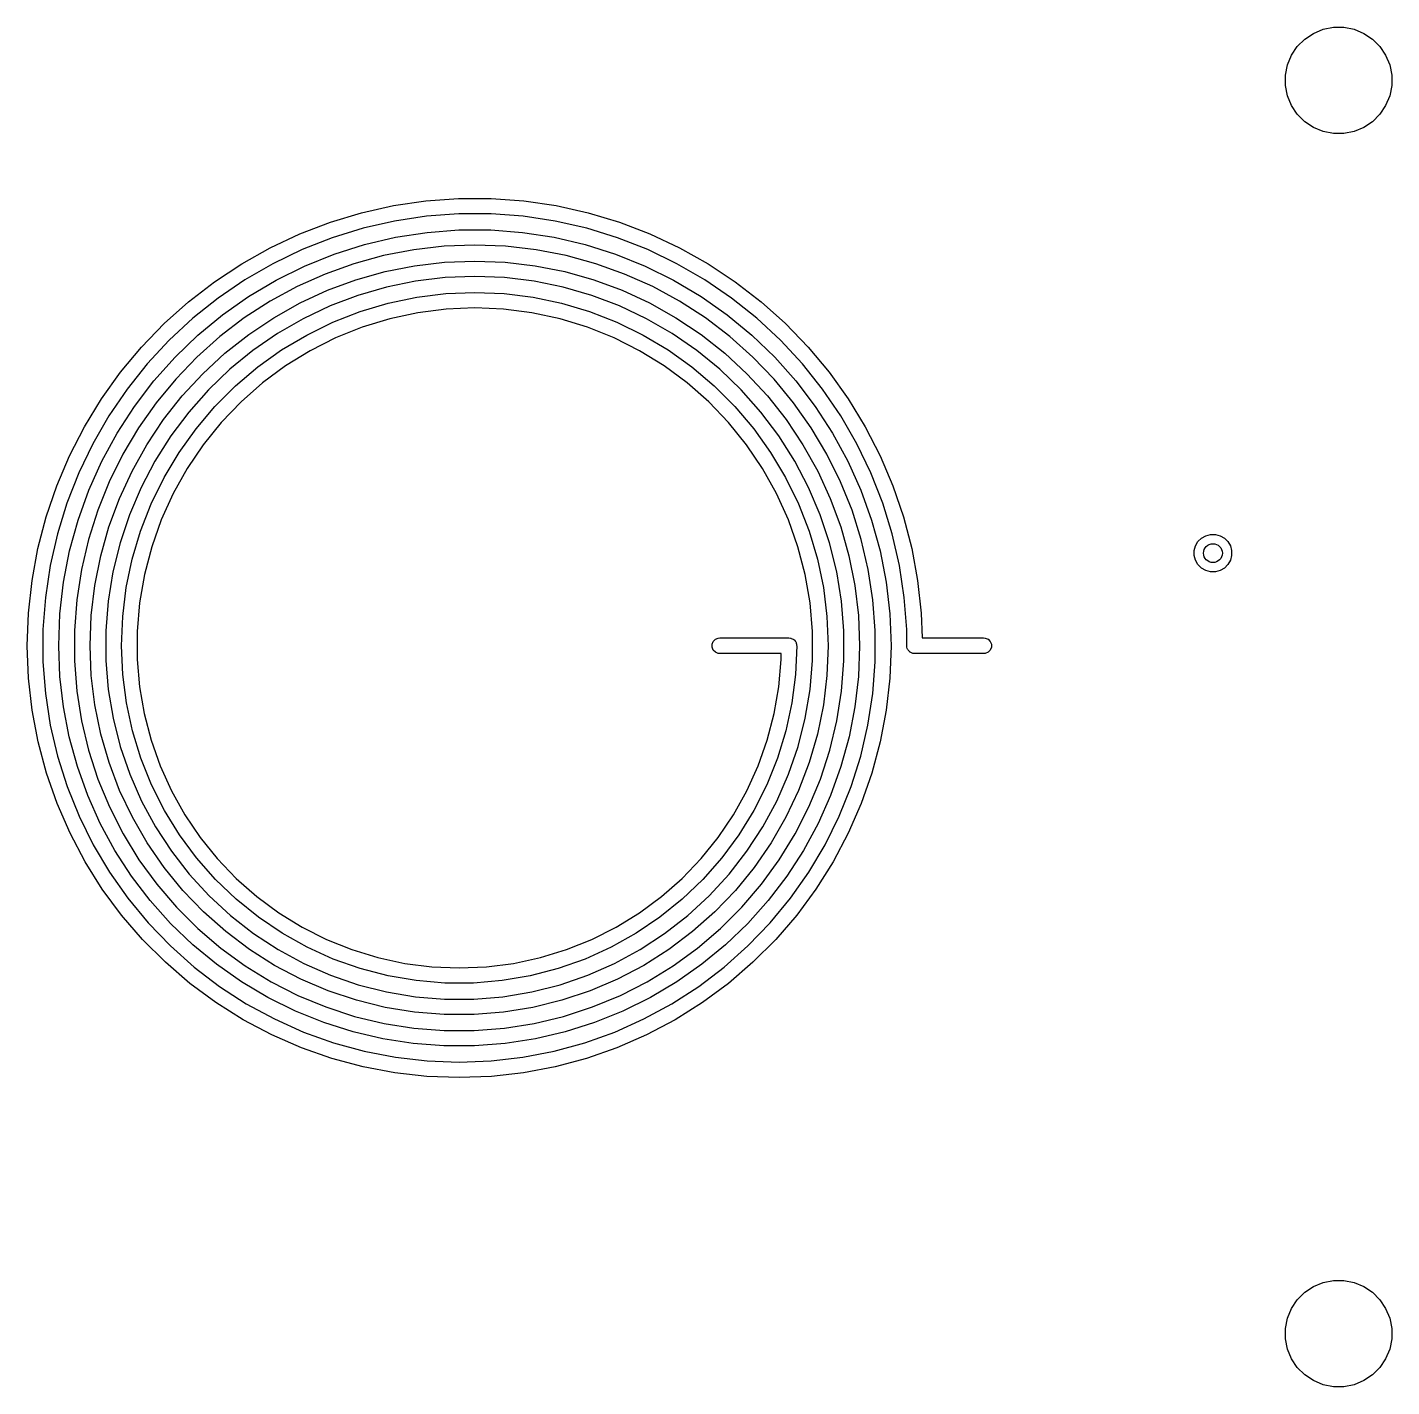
# Model space of a CAD drawing. Extents: x 25 to 275, y -107 to -24.
# Drawn here: x 148.12 to 169.85, y -106.8 to -85.15 of the extents above; entities that cross this region are included whole.
import ezdxf

# ---------------------------------------------------------------- set-up
doc = ezdxf.new("R2010")
doc.units = 0
doc.layers.add('BLACK', color=7, linetype='CONTINUOUS')

msp = doc.modelspace()

# ---------------------------------------------------------------- linework, layer by layer
at = {"layer": 'BLACK', "linetype": 'CONTINUOUS'}
for p, q in [((168.342941, -85.460766), (168.460766, -85.342941)), ((168.460766, -85.342941), (168.599313, -85.250367)), ((168.599313, -85.250367), (168.753258, -85.186601)), ((168.753258, -85.186601), (168.916685, -85.154093)), ((168.916685, -85.154093), (169.083315, -85.154093)), ((169.083315, -85.154093), (169.246742, -85.186601)), ((169.246742, -85.186601), (169.400687, -85.250367)), ((169.400687, -85.250367), (169.539234, -85.342941)), ((169.539234, -85.342941), (169.657059, -85.460766)), ((168.250367, -85.599313), (168.342941, -85.460766)), ((169.657059, -85.460766), (169.749633, -85.599313)), ((168.154093, -85.916685), (168.186601, -85.753258)), ((168.186601, -85.753258), (168.250367, -85.599313)), ((169.749633, -85.599313), (169.813399, -85.753258)), ((169.813399, -85.753258), (169.845907, -85.916685)), ((168.154093, -86.083315), (168.154093, -85.916685)), ((169.845907, -85.916685), (169.845907, -86.083315)), ((168.186601, -86.246742), (168.154093, -86.083315)), ((169.845907, -86.083315), (169.813399, -86.246742)), ((168.250367, -86.400687), (168.186601, -86.246742)), ((168.342941, -86.539234), (168.250367, -86.400687)), ((169.749633, -86.400687), (169.657059, -86.539234)), ((169.813399, -86.246742), (169.749633, -86.400687)), ((168.460766, -86.657059), (168.342941, -86.539234)), ((168.599313, -86.749633), (168.460766, -86.657059)), ((169.539234, -86.657059), (169.400687, -86.749633)), ((169.657059, -86.539234), (169.539234, -86.657059)), ((168.753258, -86.813399), (168.599313, -86.749633)), ((168.916685, -86.845907), (168.753258, -86.813399)), ((169.083315, -86.845907), (168.916685, -86.845907)), ((169.246742, -86.813399), (169.083315, -86.845907)), ((169.400687, -86.749633), (169.246742, -86.813399)), ((153.955837, -87.99352), (154.47073, -87.917743)), ((154.47073, -87.917743), (154.989781, -87.879753)), ((154.989781, -87.879753), (155.510219, -87.879753)), ((155.510219, -87.879753), (156.02927, -87.917743)), ((156.02927, -87.917743), (156.544163, -87.99352)), ((152.949477, -88.256617), (153.44785, -88.106679)), ((153.44785, -88.106679), (153.955837, -87.99352)), ((154.479706, -88.163448), (153.970963, -88.240128)), ((154.992756, -88.125), (154.479706, -88.163448)), ((155.507244, -88.125), (154.992756, -88.125)), ((156.020294, -88.163448), (155.507244, -88.125)), ((156.529037, -88.240128), (156.020294, -88.163448)), ((156.544163, -87.99352), (157.05215, -88.106679)), ((157.05215, -88.106679), (157.550523, -88.256617)), ((152.463379, -88.442533), (152.949477, -88.256617)), ((153.469374, -88.354613), (152.977742, -88.506261)), ((153.970963, -88.240128), (153.469374, -88.354613)), ((154.490222, -88.418711), (154.996244, -88.379862)), ((154.996244, -88.379862), (155.503756, -88.379862)), ((155.503756, -88.379862), (156.009778, -88.418711)), ((157.030626, -88.354613), (156.529037, -88.240128)), ((157.522258, -88.506261), (157.030626, -88.354613)), ((157.550523, -88.256617), (158.036621, -88.442533)), ((151.992148, -88.663437), (152.463379, -88.442533)), ((152.977742, -88.506261), (152.498818, -88.694225)), ((153.010638, -88.764947), (153.494498, -88.611821)), ((153.494498, -88.611821), (153.988659, -88.496182)), ((153.988659, -88.496182), (154.490222, -88.418711)), ((155.25, -88.620318), (154.76164, -88.639037)), ((155.73836, -88.639037), (155.25, -88.620318)), ((156.009778, -88.418711), (156.511341, -88.496182)), ((156.511341, -88.496182), (157.005502, -88.611821)), ((157.005502, -88.611821), (157.489362, -88.764947)), ((158.001182, -88.694225), (157.522258, -88.506261)), ((158.036621, -88.442533), (158.507852, -88.663437)), ((151.5383, -88.918149), (151.992148, -88.663437)), ((152.498818, -88.694225), (152.03528, -88.917453)), ((152.53992, -88.954664), (153.010638, -88.764947)), ((153.796367, -88.788133), (153.325119, -88.917634)), ((154.276146, -88.695085), (153.796367, -88.788133)), ((154.76164, -88.639037), (154.276146, -88.695085)), ((156.223854, -88.695085), (155.73836, -88.639037)), ((156.703633, -88.788133), (156.223854, -88.695085)), ((157.174881, -88.917634), (156.703633, -88.788133)), ((157.489362, -88.764947), (157.96008, -88.954664)), ((158.46472, -88.917453), (158.001182, -88.694225)), ((158.507852, -88.663437), (158.9617, -88.918149)), ((151.104255, -89.205311), (151.5383, -88.918149)), ((152.03528, -88.917453), (151.58972, -89.174698)), ((152.085106, -89.179856), (152.53992, -88.954664)), ((153.325119, -88.917634), (152.865166, -89.082829)), ((153.357271, -89.174779), (153.820147, -89.044234)), ((153.820147, -89.044234), (154.291839, -88.950409)), ((154.291839, -88.950409), (154.769438, -88.893881)), ((154.769438, -88.893881), (155.25, -88.875)), ((155.25, -88.875), (155.730562, -88.893881)), ((155.730562, -88.893881), (156.208161, -88.950409)), ((156.208161, -88.950409), (156.679853, -89.044234)), ((156.679853, -89.044234), (157.142729, -89.174779)), ((157.634834, -89.082829), (157.174881, -88.917634)), ((157.96008, -88.954664), (158.414894, -89.179856)), ((158.91028, -89.174698), (158.46472, -88.917453)), ((158.9617, -88.918149), (159.395745, -89.205311)), ((150.69233, -89.523389), (151.104255, -89.205311)), ((151.58972, -89.174698), (151.164629, -89.464519)), ((151.648865, -89.439204), (152.085106, -89.179856)), ((152.865166, -89.082829), (152.419209, -89.282749)), ((152.906064, -89.341238), (153.357271, -89.174779)), ((154.306819, -89.196372), (153.842879, -89.291086)), ((154.776875, -89.139297), (154.306819, -89.196372)), ((155.25, -89.120231), (154.776875, -89.139297)), ((155.723125, -89.139297), (155.25, -89.120231)), ((156.193181, -89.196372), (155.723125, -89.139297)), ((156.657121, -89.291086), (156.193181, -89.196372)), ((157.142729, -89.174779), (157.593936, -89.341238)), ((158.080791, -89.282749), (157.634834, -89.082829)), ((158.414894, -89.179856), (158.851135, -89.439204)), ((159.335371, -89.464519), (158.91028, -89.174698)), ((159.395745, -89.205311), (159.80767, -89.523389)), ((151.164629, -89.464519), (150.762386, -89.785298)), ((151.233757, -89.731185), (151.648865, -89.439204)), ((152.419209, -89.282749), (151.989863, -89.516219)), ((152.469308, -89.542585), (152.906064, -89.341238)), ((153.388065, -89.422825), (152.945327, -89.590733)), ((153.842879, -89.291086), (153.388065, -89.422825)), ((153.869144, -89.547124), (154.324155, -89.451718)), ((154.324155, -89.451718), (154.785491, -89.394212)), ((154.785491, -89.394212), (155.25, -89.375)), ((155.25, -89.375), (155.714509, -89.394212)), ((155.714509, -89.394212), (156.175845, -89.451718)), ((156.175845, -89.451718), (156.630856, -89.547124)), ((157.111935, -89.422825), (156.657121, -89.291086)), ((157.554673, -89.590733), (157.111935, -89.422825)), ((157.593936, -89.341238), (158.030692, -89.542585)), ((158.510137, -89.516219), (158.080791, -89.282749)), ((158.851135, -89.439204), (159.266243, -89.731185)), ((159.737614, -89.785298), (159.335371, -89.464519)), ((150.304721, -89.870688), (150.69233, -89.523389)), ((151.989863, -89.516219), (151.57965, -89.781871)), ((152.049696, -89.777579), (152.469308, -89.542585)), ((152.945327, -89.590733), (152.517535, -89.793723)), ((152.990463, -89.848775), (153.423565, -89.679778)), ((153.423565, -89.679778), (153.869144, -89.547124)), ((154.340801, -89.697537), (153.894397, -89.793745)), ((154.793757, -89.639534), (154.340801, -89.697537)), ((155.25, -89.620153), (154.793757, -89.639534)), ((155.706243, -89.639534), (155.25, -89.620153)), ((156.159199, -89.697537), (155.706243, -89.639534)), ((156.605603, -89.793745), (156.159199, -89.697537)), ((156.630856, -89.547124), (157.076435, -89.679778)), ((157.076435, -89.679778), (157.509537, -89.848775)), ((157.982465, -89.793723), (157.554673, -89.590733)), ((158.030692, -89.542585), (158.450304, -89.777579)), ((158.92035, -89.781871), (158.510137, -89.516219)), ((159.80767, -89.523389), (160.195279, -89.870688)), ((149.943498, -90.245353), (150.304721, -89.870688)), ((150.762386, -89.785298), (150.385239, -90.135239)), ((150.842217, -90.054085), (151.233757, -89.731185)), ((151.57965, -89.781871), (151.190976, -90.078144)), ((151.649815, -90.044771), (152.049696, -89.777579)), ((152.517535, -89.793723), (152.107464, -90.030478)), ((152.572796, -90.05296), (152.990463, -89.848775)), ((153.894397, -89.793745), (153.457759, -89.927464)), ((157.042241, -89.927464), (156.605603, -89.793745)), ((157.509537, -89.848775), (157.927204, -90.05296)), ((158.392536, -90.030478), (157.982465, -89.793723)), ((158.450304, -89.777579), (158.850185, -90.044771)), ((159.309024, -90.078144), (158.92035, -89.781871)), ((159.266243, -89.731185), (159.657783, -90.054085)), ((160.114761, -90.135239), (159.737614, -89.785298)), ((160.195279, -89.870688), (160.556502, -90.245353)), ((150.385239, -90.135239), (150.035298, -90.512386)), ((150.476544, -90.40601), (150.842217, -90.054085)), ((151.190976, -90.078144), (150.826121, -90.403301)), ((151.272131, -90.342513), (151.649815, -90.044771)), ((152.107464, -90.030478), (151.717774, -90.299461)), ((152.173417, -90.290939), (152.572796, -90.05296)), ((153.034034, -90.09773), (152.626276, -90.303318)), ((153.457759, -89.927464), (153.034034, -90.09773)), ((157.465966, -90.09773), (157.042241, -89.927464)), ((157.873724, -90.303318), (157.465966, -90.09773)), ((157.927204, -90.05296), (158.326583, -90.290939)), ((158.782226, -90.299461), (158.392536, -90.030478)), ((158.850185, -90.044771), (159.227869, -90.342513)), ((159.673879, -90.403301), (159.309024, -90.078144)), ((159.657783, -90.054085), (160.023456, -90.40601)), ((160.464702, -90.512386), (160.114761, -90.135239)), ((149.610588, -90.645387), (149.943498, -90.245353)), ((150.918971, -90.668971), (151.272131, -90.342513)), ((151.717774, -90.299461), (151.350992, -90.59893)), ((151.795053, -90.561085), (152.173417, -90.290939)), ((152.626276, -90.303318), (152.237421, -90.542745)), ((158.262579, -90.542745), (157.873724, -90.303318)), ((158.326583, -90.290939), (158.704947, -90.561085)), ((159.149008, -90.59893), (158.782226, -90.299461)), ((159.227869, -90.342513), (159.581029, -90.668971)), ((160.556502, -90.245353), (160.889412, -90.645387)), ((150.035298, -90.512386), (149.714519, -90.914629)), ((150.138884, -90.784894), (150.476544, -90.40601)), ((150.826121, -90.403301), (150.487228, -90.755434)), ((151.440291, -90.861553), (151.795053, -90.561085)), ((152.237421, -90.542745), (151.870273, -90.814287)), ((158.629727, -90.814287), (158.262579, -90.542745)), ((158.704947, -90.561085), (159.059709, -90.861553)), ((160.012772, -90.755434), (159.673879, -90.403301)), ((160.023456, -90.40601), (160.361116, -90.784894)), ((160.785481, -90.914629), (160.464702, -90.512386)), ((149.307766, -91.068655), (149.610588, -90.645387)), ((149.831218, -91.188514), (150.138884, -90.784894)), ((150.487228, -90.755434), (150.176284, -91.132475)), ((150.592513, -91.022131), (150.918971, -90.668971)), ((151.350992, -90.59893), (151.009496, -90.926941)), ((159.490504, -90.926941), (159.149008, -90.59893)), ((159.581029, -90.668971), (159.907487, -91.022131)), ((160.323716, -91.132475), (160.012772, -90.755434)), ((160.361116, -90.784894), (160.668782, -91.188514)), ((160.889412, -90.645387), (161.192234, -91.068655)), ((149.714519, -90.914629), (149.424698, -91.33972)), ((151.009496, -90.926941), (150.695502, -91.281367)), ((151.111553, -91.190291), (151.440291, -90.861553)), ((151.870273, -90.814287), (151.527475, -91.115987)), ((158.972525, -91.115987), (158.629727, -90.814287)), ((159.059709, -90.861553), (159.388447, -91.190291)), ((159.804498, -91.281367), (159.490504, -90.926941)), ((161.075302, -91.33972), (160.785481, -90.914629)), ((149.036648, -91.512898), (149.307766, -91.068655)), ((149.555351, -91.614501), (149.831218, -91.188514)), ((150.176284, -91.132475), (149.895115, -91.532212)), ((150.294771, -91.399815), (150.592513, -91.022131)), ((150.811085, -91.545053), (151.111553, -91.190291)), ((151.527475, -91.115987), (151.211498, -91.445671)), ((159.288502, -91.445671), (158.972525, -91.115987)), ((159.388447, -91.190291), (159.688915, -91.545053)), ((159.907487, -91.022131), (160.205229, -91.399815)), ((160.604885, -91.532212), (160.323716, -91.132475)), ((160.668782, -91.188514), (160.944649, -91.614501)), ((161.192234, -91.068655), (161.463352, -91.512898)), ((149.424698, -91.33972), (149.167453, -91.78528)), ((150.027579, -91.799696), (150.294771, -91.399815)), ((150.695502, -91.281367), (150.411045, -91.659911)), ((160.088955, -91.659911), (159.804498, -91.281367)), ((160.205229, -91.399815), (160.472421, -91.799696)), ((161.332547, -91.78528), (161.075302, -91.33972)), ((148.798681, -91.975746), (149.036648, -91.512898)), ((149.312903, -92.060356), (149.555351, -91.614501)), ((149.895115, -91.532212), (149.645371, -91.952299)), ((150.411045, -91.659911), (150.157971, -92.060116)), ((150.540939, -91.923417), (150.811085, -91.545053)), ((151.211498, -91.445671), (150.924618, -91.800964)), ((159.575382, -91.800964), (159.288502, -91.445671)), ((159.688915, -91.545053), (159.959061, -91.923417)), ((160.342029, -92.060115), (160.088955, -91.659911)), ((160.854629, -91.952299), (160.604885, -91.532212)), ((160.944649, -91.614501), (161.187097, -92.060356)), ((161.463352, -91.512898), (161.701319, -91.975746)), ((149.167453, -91.78528), (148.944225, -92.248818)), ((149.792585, -92.219308), (150.027579, -91.799696)), ((150.924618, -91.800964), (150.668904, -92.179307)), ((159.831096, -92.179307), (159.575382, -91.800964)), ((160.472421, -91.799696), (160.707415, -92.219308)), ((161.555775, -92.248818), (161.332547, -91.78528)), ((148.595135, -92.45473), (148.798681, -91.975746)), ((149.105296, -92.523462), (149.312903, -92.060356)), ((149.645371, -91.952299), (149.428517, -92.390272)), ((150.157971, -92.060116), (149.93792, -92.479387)), ((150.30296, -92.322796), (150.540939, -91.923417)), ((159.959061, -91.923417), (160.19704, -92.322796)), ((160.56208, -92.479387), (160.342029, -92.060115)), ((161.071483, -92.390272), (160.854629, -91.952299)), ((161.187097, -92.060356), (161.394704, -92.523462)), ((161.701319, -91.975746), (161.904865, -92.45473)), ((148.944225, -92.248818), (148.756261, -92.727742)), ((149.591238, -92.656064), (149.792585, -92.219308)), ((150.668904, -92.179307), (150.446196, -92.577973)), ((160.053804, -92.577973), (159.831096, -92.179307)), ((160.707415, -92.219308), (160.908762, -92.656064)), ((161.743739, -92.727742), (161.555775, -92.248818)), ((148.427096, -92.947294), (148.595135, -92.45473)), ((148.933749, -93.001101), (149.105296, -92.523462)), ((149.428517, -92.390272), (149.245826, -92.84356)), ((149.93792, -92.479387), (149.75232, -92.915005)), ((150.098775, -92.740463), (150.30296, -92.322796)), ((160.19704, -92.322796), (160.401225, -92.740463)), ((160.74768, -92.915005), (160.56208, -92.479387)), ((161.254174, -92.84356), (161.071483, -92.390272)), ((161.394704, -92.523462), (161.566251, -93.001101)), ((161.904865, -92.45473), (162.072904, -92.947294)), ((148.756261, -92.727742), (148.604613, -93.219374)), ((149.424779, -93.107271), (149.591238, -92.656064)), ((149.929778, -93.173565), (150.098775, -92.740463)), ((150.446196, -92.577973), (150.258099, -92.994089)), ((160.241901, -92.994089), (160.053804, -92.577973)), ((160.401225, -92.740463), (160.570222, -93.173565)), ((160.908762, -92.656064), (161.075221, -93.107271)), ((161.895387, -93.219374), (161.743739, -92.727742)), ((148.295459, -93.45081), (148.427096, -92.947294)), ((149.245826, -92.84356), (149.098369, -93.309502)), ((149.75232, -92.915005), (149.602375, -93.364146)), ((160.897625, -93.364146), (160.74768, -92.915005)), ((161.401631, -93.309502), (161.254174, -92.84356)), ((162.072904, -92.947294), (162.204541, -93.45081)), ((148.799268, -93.490471), (148.933749, -93.001101)), ((149.294234, -93.570147), (149.424779, -93.107271)), ((149.797124, -93.619144), (149.929778, -93.173565)), ((150.258099, -92.994089), (150.105969, -93.424658)), ((160.394031, -93.424658), (160.241901, -92.994089)), ((160.570222, -93.173565), (160.702876, -93.619144)), ((161.075221, -93.107271), (161.205766, -93.570147)), ((161.566251, -93.001101), (161.700732, -93.490471)), ((148.604613, -93.219374), (148.490128, -93.720963)), ((149.098369, -93.309502), (148.987013, -93.785365)), ((149.602375, -93.364146), (149.489057, -93.823895)), ((161.010943, -93.823895), (160.897625, -93.364146)), ((161.512987, -93.785365), (161.401631, -93.309502)), ((162.009872, -93.720963), (161.895387, -93.219374)), ((166.722836, -93.410195), (166.761994, -93.342372)), ((166.761994, -93.342372), (166.817372, -93.286994)), ((166.817372, -93.286994), (166.885195, -93.247836)), ((166.885195, -93.247836), (166.960842, -93.227567)), ((166.960842, -93.227567), (167.039158, -93.227567)), ((167.039158, -93.227567), (167.114805, -93.247836)), ((167.114805, -93.247836), (167.182628, -93.286994)), ((167.182628, -93.286994), (167.238006, -93.342372)), ((167.238006, -93.342372), (167.277164, -93.410195)), ((148.200929, -93.962592), (148.295459, -93.45081)), ((148.702642, -93.988698), (148.799268, -93.490471)), ((149.200409, -94.041839), (149.294234, -93.570147)), ((150.105969, -93.424658), (149.990902, -93.866578)), ((160.509098, -93.866578), (160.394031, -93.424658)), ((161.205766, -93.570147), (161.299591, -94.041839)), ((161.700732, -93.490471), (161.797358, -93.988698)), ((162.204541, -93.45081), (162.299071, -93.962592)), ((166.702567, -93.485842), (166.722836, -93.410195)), ((166.702567, -93.564158), (166.702567, -93.485842)), ((166.722836, -93.639805), (166.702567, -93.564158)), ((167.277164, -93.410195), (167.297433, -93.485842)), ((167.297433, -93.564158), (167.277164, -93.639805)), ((167.297433, -93.485842), (167.297433, -93.564158)), ((148.490128, -93.720963), (148.413448, -94.229706)), ((148.987013, -93.785365), (148.912411, -94.268356)), ((149.489057, -93.823895), (149.413101, -94.291272)), ((149.701718, -94.074155), (149.797124, -93.619144)), ((160.702876, -93.619144), (160.798282, -94.074155)), ((161.086899, -94.291272), (161.010943, -93.823895)), ((161.587589, -94.268356), (161.512987, -93.785365)), ((162.086552, -94.229706), (162.009872, -93.720963)), ((166.761994, -93.707628), (166.722836, -93.639805)), ((166.817372, -93.763006), (166.761994, -93.707628)), ((166.885195, -93.802164), (166.817372, -93.763006)), ((166.960842, -93.822433), (166.885195, -93.802164)), ((167.039158, -93.822433), (166.960842, -93.822433)), ((167.114805, -93.802164), (167.039158, -93.822433)), ((167.182628, -93.763006), (167.114805, -93.802164)), ((167.238006, -93.707628), (167.182628, -93.763006)), ((167.277164, -93.639805), (167.238006, -93.707628)), ((148.144007, -94.479908), (148.200929, -93.962592)), ((148.644439, -94.492861), (148.702642, -93.988698)), ((149.143881, -94.519438), (149.200409, -94.041839)), ((149.990902, -93.866578), (149.913727, -94.316664)), ((160.586273, -94.316664), (160.509098, -93.866578)), ((161.299591, -94.041839), (161.356119, -94.519438)), ((161.797358, -93.988698), (161.855561, -94.492861)), ((162.299071, -93.962592), (162.355993, -94.479908)), ((148.413448, -94.229706), (148.375, -94.742756)), ((148.912411, -94.268356), (148.875, -94.755641)), ((149.644212, -94.535491), (149.701718, -94.074155)), ((160.798282, -94.074155), (160.855788, -94.535491)), ((161.625, -94.755641), (161.587589, -94.268356)), ((162.125, -94.742756), (162.086552, -94.229706)), ((148.125, -95), (148.144007, -94.479908)), ((149.413101, -94.291272), (149.375, -94.763246)), ((149.913727, -94.316664), (149.875, -94.771673)), ((160.625, -94.771673), (160.586273, -94.316664)), ((161.125, -94.763246), (161.086899, -94.291272)), ((162.355993, -94.479908), (162.370432, -94.875)), ((148.625, -95), (148.644439, -94.492861)), ((149.125, -95), (149.143881, -94.519438)), ((149.625, -95), (149.644212, -94.535491)), ((160.855788, -94.535491), (160.875, -95)), ((161.356119, -94.519438), (161.375, -95)), ((161.855561, -94.492861), (161.875, -95)), ((148.375, -94.742756), (148.375, -95)), ((148.875, -94.755641), (148.875, -95)), ((149.375, -94.763246), (149.375, -95)), ((149.875, -94.771673), (149.875, -95)), ((159.046066, -94.930554), (159.080554, -94.896066)), ((159.080554, -94.896066), (159.125614, -94.877402)), ((159.125614, -94.877402), (159.15, -94.875)), ((159.15, -94.875), (160.25, -94.875)), ((160.25, -94.875), (160.274386, -94.877402)), ((160.274386, -94.877402), (160.276153, -94.878134)), ((160.276153, -94.878134), (160.277815, -94.878134)), ((160.277815, -94.878134), (160.288031, -94.883054)), ((160.288031, -94.883054), (160.319446, -94.896066)), ((160.319446, -94.896066), (160.323528, -94.900148)), ((160.323528, -94.900148), (160.327936, -94.902271)), ((160.327936, -94.902271), (160.336933, -94.913553)), ((160.336933, -94.913553), (160.353934, -94.930554)), ((160.625, -95), (160.625, -94.771673)), ((161.125, -95), (161.125, -94.763246)), ((161.625, -95), (161.625, -94.755641)), ((162.125, -95), (162.125, -94.742756)), ((162.370432, -94.875), (163.35, -94.875)), ((163.35, -94.875), (163.374386, -94.877402)), ((163.374386, -94.877402), (163.419446, -94.896066)), ((163.419446, -94.896066), (163.453934, -94.930554)), ((148.144224, -95.513769), (148.125, -95)), ((148.375, -95), (148.375, -95.253942)), ((148.643706, -95.488001), (148.625, -95)), ((148.875, -95), (148.875, -95.240652)), ((149.144051, -95.472741), (149.125, -95)), ((149.375, -95), (149.375, -95.232652)), ((149.644363, -95.455832), (149.625, -95)), ((149.875, -95), (149.875, -95.217707)), ((159.027402, -94.975614), (159.046066, -94.930554)), ((159.027402, -95.024386), (159.027402, -94.975614)), ((159.046066, -95.069446), (159.027402, -95.024386)), ((159.080554, -95.103934), (159.046066, -95.069446)), ((159.125614, -95.122598), (159.080554, -95.103934)), ((159.15, -95.125), (159.125614, -95.122598)), ((160.125, -95.125), (159.15, -95.125)), ((160.125, -95.217707), (160.125, -95.125)), ((160.353934, -94.930554), (160.357655, -94.939538)), ((160.375, -95), (160.355637, -95.455832)), ((160.357655, -94.939538), (160.362621, -94.945765)), ((160.362621, -94.945765), (160.36555, -94.958598)), ((160.36555, -94.958598), (160.372598, -94.975614)), ((160.372598, -94.975614), (160.372598, -94.989476)), ((160.372598, -94.989476), (160.375, -95)), ((160.625, -95.232652), (160.625, -95)), ((160.875, -95), (160.855949, -95.472741)), ((161.125, -95.240652), (161.125, -95)), ((161.375, -95), (161.356294, -95.488001)), ((161.625, -95.253942), (161.625, -95)), ((161.875, -95), (161.855776, -95.513769)), ((162.127402, -95.010523), (162.125, -95)), ((162.127402, -95.024386), (162.127402, -95.010523)), ((162.134449, -95.041401), (162.127402, -95.024386)), ((162.137379, -95.054235), (162.134449, -95.041401)), ((162.142344, -95.060461), (162.137379, -95.054235)), ((162.146066, -95.069446), (162.142344, -95.060461)), ((162.163066, -95.086446), (162.146066, -95.069446)), ((162.172064, -95.097729), (162.163066, -95.086446)), ((162.176471, -95.099851), (162.172064, -95.097729)), ((162.180554, -95.103934), (162.176471, -95.099851)), ((162.211968, -95.116945), (162.180554, -95.103934)), ((162.222185, -95.121866), (162.211968, -95.116945)), ((162.223847, -95.121866), (162.222185, -95.121866)), ((162.225614, -95.122598), (162.223847, -95.121866)), ((162.25, -95.125), (162.225614, -95.122598)), ((163.35, -95.125), (162.25, -95.125)), ((163.374386, -95.122598), (163.35, -95.125)), ((163.419446, -95.103934), (163.374386, -95.122598)), ((163.453934, -95.069446), (163.419446, -95.103934)), ((163.453934, -94.930554), (163.472598, -94.975614)), ((163.472598, -95.024386), (163.453934, -95.069446)), ((163.472598, -94.975614), (163.472598, -95.024386)), ((148.375, -95.253942), (148.413878, -95.760336)), ((148.875, -95.240652), (148.912762, -95.720472)), ((149.375, -95.232652), (149.413425, -95.696366)), ((149.875, -95.217707), (149.911926, -95.651553)), ((160.088074, -95.651553), (160.125, -95.217707)), ((160.586575, -95.696366), (160.625, -95.232652)), ((161.087238, -95.720472), (161.125, -95.240652)), ((161.586122, -95.760336), (161.625, -95.253942)), ((148.201788, -96.024666), (148.144224, -95.513769)), ((148.699712, -95.973139), (148.643706, -95.488001)), ((149.20108, -95.942416), (149.144051, -95.472741)), ((149.702314, -95.908379), (149.644363, -95.455832)), ((160.355637, -95.455832), (160.297686, -95.908379)), ((160.855949, -95.472741), (160.79892, -95.942416)), ((161.356294, -95.488001), (161.300288, -95.973139)), ((161.855776, -95.513769), (161.798212, -96.024666)), ((148.413878, -95.760336), (148.491406, -96.262267)), ((148.912762, -95.720472), (148.988055, -96.19585)), ((149.413425, -95.696366), (149.490011, -96.155323)), ((149.911926, -95.651553), (149.985511, -96.080705)), ((160.014489, -96.080705), (160.088074, -95.651553)), ((160.509989, -96.155323), (160.586575, -95.696366)), ((161.011945, -96.19585), (161.087238, -95.720472)), ((161.508594, -96.262267), (161.586122, -95.760336)), ((148.792692, -96.452566), (148.699712, -95.973139)), ((149.295717, -96.40598), (149.20108, -95.942416)), ((149.798435, -96.354382), (149.702314, -95.908379)), ((160.297686, -95.908379), (160.201565, -96.354382)), ((160.79892, -95.942416), (160.704283, -96.40598)), ((161.300288, -95.973139), (161.207308, -96.452566)), ((148.297371, -96.529831), (148.201788, -96.024666)), ((148.988055, -96.19585), (149.100413, -96.663856)), ((149.490011, -96.155323), (149.604236, -96.606388)), ((149.985511, -96.080705), (150.095226, -96.50207)), ((159.904774, -96.50207), (160.014489, -96.080705)), ((160.395764, -96.606388), (160.509989, -96.155323)), ((160.899587, -96.663856), (161.011945, -96.19585)), ((161.798212, -96.024666), (161.702629, -96.529831)), ((148.491406, -96.262267), (148.607129, -96.756792)), ((149.427348, -96.860424), (149.295717, -96.40598)), ((149.932034, -96.790626), (149.798435, -96.354382)), ((160.201565, -96.354382), (160.067966, -96.790626)), ((160.704283, -96.40598), (160.572652, -96.860424)), ((161.392871, -96.756792), (161.508594, -96.262267)), ((148.430437, -97.026442), (148.297371, -96.529831)), ((148.922098, -96.923469), (148.792692, -96.452566)), ((149.604236, -96.606388), (149.75532, -97.04648)), ((150.095226, -96.50207), (150.24028, -96.912613)), ((159.75972, -96.912613), (159.904774, -96.50207)), ((160.24468, -97.04648), (160.395764, -96.606388)), ((161.207308, -96.452566), (161.077902, -96.923469)), ((161.702629, -96.529831), (161.569563, -97.026442)), ((148.607129, -96.756792), (148.760369, -97.241006)), ((149.100413, -96.663856), (149.249144, -97.121603)), ((149.595121, -97.302804), (149.427348, -96.860424)), ((150.102147, -97.213969), (149.932034, -96.790626)), ((160.067966, -96.790626), (159.897853, -97.213969)), ((160.572652, -96.860424), (160.404879, -97.302804)), ((160.750856, -97.121603), (160.899587, -96.663856)), ((161.239631, -97.241006), (161.392871, -96.756792)), ((148.600243, -97.51172), (148.430437, -97.026442)), ((149.087172, -97.383084), (148.922098, -96.923469)), ((149.75532, -97.04648), (149.94223, -97.472593)), ((150.24028, -96.912613), (150.419628, -97.309375)), ((159.580372, -97.309375), (159.75972, -96.912613)), ((160.05777, -97.472593), (160.24468, -97.04648)), ((161.077902, -96.923469), (160.912828, -97.383084)), ((161.569563, -97.026442), (161.399757, -97.51172)), ((148.760369, -97.241006), (148.950224, -97.71207)), ((149.249144, -97.121603), (149.433331, -97.566269)), ((149.797946, -97.730249), (149.595121, -97.302804)), ((150.307549, -97.62136), (150.102147, -97.213969)), ((150.419628, -97.309375), (150.631977, -97.689498)), ((159.368023, -97.689498), (159.580372, -97.309375)), ((159.897853, -97.213969), (159.692451, -97.62136)), ((160.404879, -97.302804), (160.202054, -97.730249)), ((160.566669, -97.566269), (160.750856, -97.121603)), ((161.049776, -97.71207), (161.239631, -97.241006)), ((148.805839, -97.982951), (148.600243, -97.51172)), ((149.286945, -97.828714), (149.087172, -97.383084)), ((149.94223, -97.472593), (150.16369, -97.881815)), ((159.83631, -97.881815), (160.05777, -97.472593)), ((160.912828, -97.383084), (160.713055, -97.828714)), ((161.399757, -97.51172), (161.194161, -97.982951)), ((148.950224, -97.71207), (149.175582, -98.167218)), ((149.433331, -97.566269), (149.651839, -97.995114)), ((150.034508, -98.139987), (149.797946, -97.730249)), ((150.546761, -98.009864), (150.307549, -97.62136)), ((150.631977, -97.689498), (150.875799, -98.050243)), ((159.124201, -98.050243), (159.368023, -97.689498)), ((159.692451, -97.62136), (159.453239, -98.009864)), ((160.202054, -97.730249), (159.965492, -98.139987)), ((160.348161, -97.995114), (160.566669, -97.566269)), ((160.824418, -98.167218), (161.049776, -97.71207)), ((149.520244, -98.257744), (149.286945, -97.828714)), ((150.16369, -97.881815), (150.418187, -98.271351)), ((159.581813, -98.271351), (159.83631, -97.881815)), ((160.713055, -97.828714), (160.479756, -98.257744)), ((149.046075, -98.4375), (148.805839, -97.982951)), ((149.175582, -98.167218), (149.435121, -98.603779)), ((149.651839, -97.995114), (149.903319, -98.405493)), ((150.303274, -98.529361), (150.034508, -98.139987)), ((150.818058, -98.376682), (150.546761, -98.009864)), ((150.875799, -98.050243), (151.149335, -98.389012)), ((158.850665, -98.389012), (159.124201, -98.050243)), ((159.453239, -98.009864), (159.181942, -98.376682)), ((159.965492, -98.139987), (159.696726, -98.529361)), ((160.096681, -98.405493), (160.348161, -97.995114)), ((160.564879, -98.603779), (160.824418, -98.167218)), ((161.194161, -97.982951), (160.953925, -98.4375)), ((149.7857, -98.667656), (149.520244, -98.257744)), ((150.418187, -98.271351), (150.703982, -98.638541)), ((151.119486, -98.719171), (150.818058, -98.376682)), ((151.149335, -98.389012), (151.450615, -98.703362)), ((158.549385, -98.703362), (158.850665, -98.389012)), ((159.181942, -98.376682), (158.880514, -98.719171)), ((159.296018, -98.638541), (159.581813, -98.271351)), ((160.479756, -98.257744), (160.2143, -98.667656)), ((149.319608, -98.872825), (149.046075, -98.4375)), ((149.435121, -98.603779), (149.727316, -99.019193)), ((149.903319, -98.405493), (150.186222, -98.794876)), ((150.602499, -98.895846), (150.303274, -98.529361)), ((159.696726, -98.529361), (159.397501, -98.895846)), ((159.813778, -98.794876), (160.096681, -98.405493)), ((160.272684, -99.019193), (160.564879, -98.603779)), ((160.953925, -98.4375), (160.680392, -98.872825)), ((150.081756, -99.056046), (149.7857, -98.667656)), ((150.186222, -98.794876), (150.498804, -99.160863)), ((150.703982, -98.638541), (151.019124, -98.980876)), ((151.448873, -99.034864), (151.119486, -98.719171)), ((151.450615, -98.703362), (151.777469, -98.991029)), ((158.222531, -98.991029), (158.549385, -98.703362)), ((158.880514, -98.719171), (158.551127, -99.034864)), ((158.980876, -98.980876), (159.296018, -98.638541)), ((159.501196, -99.160863), (159.813778, -98.794876)), ((160.2143, -98.667656), (159.918244, -99.056046)), ((149.624909, -99.286492), (149.319608, -98.872825)), ((149.727316, -99.019193), (150.050453, -99.41102)), ((150.930244, -99.237064), (150.602499, -98.895846)), ((151.019124, -98.980876), (151.361459, -99.296018)), ((151.803847, -99.321485), (151.448873, -99.034864)), ((151.777469, -98.991029), (152.127541, -99.249941)), ((157.872459, -99.249941), (158.222531, -98.991029)), ((158.551127, -99.034864), (158.196153, -99.321485)), ((158.638541, -99.296018), (158.980876, -98.980876)), ((159.397501, -98.895846), (159.069756, -99.237064)), ((159.949547, -99.41102), (160.272684, -99.019193)), ((160.680392, -98.872825), (160.375091, -99.286492)), ((150.406675, -99.420632), (150.081756, -99.056046)), ((150.498804, -99.160863), (150.839137, -99.501196)), ((151.284383, -99.550804), (150.930244, -99.237064)), ((152.127541, -99.249941), (152.498309, -99.478232)), ((157.501691, -99.478232), (157.872459, -99.249941)), ((159.069756, -99.237064), (158.715617, -99.550804)), ((159.160863, -99.501196), (159.501196, -99.160863)), ((159.918244, -99.056046), (159.593325, -99.420632)), ((149.960268, -99.676188), (149.624909, -99.286492)), ((150.050453, -99.41102), (150.402636, -99.776961)), ((150.758549, -99.759277), (150.406675, -99.420632)), ((151.361459, -99.296018), (151.728649, -99.581813)), ((152.181848, -99.576969), (151.803847, -99.321485)), ((152.498309, -99.478232), (152.887102, -99.674258)), ((157.112898, -99.674258), (157.501691, -99.478232)), ((158.196153, -99.321485), (157.818152, -99.576969)), ((158.271351, -99.581813), (158.638541, -99.296018)), ((159.593325, -99.420632), (159.241451, -99.759277)), ((159.597364, -99.776961), (159.949547, -99.41102)), ((160.375091, -99.286492), (160.039732, -99.676188)), ((150.323812, -100.039732), (149.960268, -99.676188)), ((150.839137, -99.501196), (151.205124, -99.813778)), ((151.66262, -99.83503), (151.284383, -99.550804)), ((151.728649, -99.581813), (152.118185, -99.83631)), ((152.580155, -99.799476), (152.181848, -99.576969)), ((152.887102, -99.674258), (153.291119, -99.836605)), ((156.708881, -99.836605), (157.112898, -99.674258)), ((157.818152, -99.576969), (157.419845, -99.799476)), ((157.881815, -99.83631), (158.271351, -99.581813)), ((158.715617, -99.550804), (158.33738, -99.83503)), ((158.794876, -99.813778), (159.160863, -99.501196)), ((160.039732, -99.676188), (159.676188, -100.039732)), ((150.402636, -99.776961), (150.781799, -100.114869)), ((151.135313, -100.069992), (150.758549, -99.759277)), ((151.205124, -99.813778), (151.594507, -100.096681)), ((152.0625, -100.087899), (151.66262, -99.83503)), ((152.118185, -99.83631), (152.527407, -100.05777)), ((152.995896, -99.987404), (152.580155, -99.799476)), ((153.291119, -99.836605), (153.707448, -99.964104)), ((156.292552, -99.964104), (156.708881, -99.836605)), ((157.419845, -99.799476), (157.004104, -99.987404)), ((157.472593, -100.05777), (157.881815, -99.83631)), ((158.33738, -99.83503), (157.9375, -100.087899)), ((158.405493, -100.096681), (158.794876, -99.813778)), ((159.241451, -99.759277), (158.864687, -100.069992)), ((159.218201, -100.114869), (159.597364, -99.776961)), ((150.713508, -100.375091), (150.323812, -100.039732)), ((150.781799, -100.114869), (151.185715, -100.422761)), ((151.534757, -100.350955), (151.135313, -100.069992)), ((151.594507, -100.096681), (152.004886, -100.348161)), ((152.481431, -100.307771), (152.0625, -100.087899)), ((152.527407, -100.05777), (152.95352, -100.24468)), ((153.426078, -100.139396), (152.995896, -99.987404)), ((153.707448, -99.964104), (154.13309, -100.055837)), ((154.13309, -100.055837), (154.564978, -100.111142)), ((154.564978, -100.111142), (155, -100.129622)), ((155, -100.129622), (155.435022, -100.111142)), ((155.435022, -100.111142), (155.86691, -100.055837)), ((155.86691, -100.055837), (156.292552, -99.964104)), ((157.004104, -99.987404), (156.573922, -100.139396)), ((157.04648, -100.24468), (157.472593, -100.05777)), ((157.9375, -100.087899), (157.518569, -100.307771)), ((157.995114, -100.348161), (158.405493, -100.096681)), ((158.864687, -100.069992), (158.465243, -100.350955)), ((158.814285, -100.422761), (159.218201, -100.114869)), ((159.676188, -100.039732), (159.286492, -100.375091)), ((152.004886, -100.348161), (152.433731, -100.566669)), ((152.916696, -100.49322), (152.481431, -100.307771)), ((152.95352, -100.24468), (153.393612, -100.395764)), ((153.867599, -100.254359), (153.426078, -100.139396)), ((154.317279, -100.331465), (153.867599, -100.254359)), ((154.771879, -100.370157), (154.317279, -100.331465)), ((155.682721, -100.331465), (155.228121, -100.370157)), ((156.132401, -100.254359), (155.682721, -100.331465)), ((156.573922, -100.139396), (156.132401, -100.254359)), ((156.606388, -100.395764), (157.04648, -100.24468)), ((157.518569, -100.307771), (157.083304, -100.49322)), ((157.566269, -100.566669), (157.995114, -100.348161)), ((151.127175, -100.680392), (150.713508, -100.375091)), ((151.185715, -100.422761), (151.612015, -100.69883)), ((151.954536, -100.600516), (151.534757, -100.350955)), ((152.433731, -100.566669), (152.878397, -100.750856)), ((153.365472, -100.643044), (152.916696, -100.49322)), ((153.393612, -100.395764), (153.844677, -100.509989)), ((153.844677, -100.509989), (154.303634, -100.586575)), ((155.228121, -100.370157), (154.771879, -100.370157)), ((155.696366, -100.586575), (156.155323, -100.509989)), ((156.155323, -100.509989), (156.606388, -100.395764)), ((157.083304, -100.49322), (156.634528, -100.643044)), ((157.121603, -100.750856), (157.566269, -100.566669)), ((158.465243, -100.350955), (158.045464, -100.600516)), ((158.387985, -100.69883), (158.814285, -100.422761)), ((159.286492, -100.375091), (158.872825, -100.680392)), ((151.5625, -100.953925), (151.127175, -100.680392)), ((151.612015, -100.69883), (152.058197, -100.941457)), ((152.392187, -100.817211), (151.954536, -100.600516)), ((152.878397, -100.750856), (153.336144, -100.899587)), ((153.824849, -100.75627), (153.365472, -100.643044)), ((154.291847, -100.832165), (153.824849, -100.75627)), ((154.303634, -100.586575), (154.767348, -100.625)), ((154.767348, -100.625), (155.232652, -100.625)), ((155.232652, -100.625), (155.696366, -100.586575)), ((156.175151, -100.75627), (155.708153, -100.832165)), ((156.634528, -100.643044), (156.175151, -100.75627)), ((156.663856, -100.899587), (157.121603, -100.750856)), ((158.045464, -100.600516), (157.607813, -100.817211)), ((157.941803, -100.941457), (158.387985, -100.69883)), ((158.872825, -100.680392), (158.4375, -100.953925)), ((152.017049, -101.194161), (151.5625, -100.953925)), ((152.058197, -100.941457), (152.521643, -101.149216)), ((152.845142, -100.999768), (152.392187, -100.817211)), ((153.310743, -101.147116), (152.845142, -100.999768)), ((153.336144, -100.899587), (153.80415, -101.011945)), ((154.763438, -100.870235), (154.291847, -100.832165)), ((155.236562, -100.870235), (154.763438, -100.870235)), ((155.708153, -100.832165), (155.236562, -100.870235)), ((156.19585, -101.011945), (156.663856, -100.899587)), ((157.154858, -100.999768), (156.689257, -101.147116)), ((157.607813, -100.817211), (157.154858, -100.999768)), ((157.478357, -101.149216), (157.941803, -100.941457)), ((158.4375, -100.953925), (157.982951, -101.194161)), ((152.48828, -101.399757), (152.017049, -101.194161)), ((152.521643, -101.149216), (152.999633, -101.320889)), ((153.786257, -101.258391), (153.310743, -101.147116)), ((153.80415, -101.011945), (154.279528, -101.087238)), ((154.279528, -101.087238), (154.759348, -101.125)), ((154.759348, -101.125), (155.240652, -101.125)), ((155.240652, -101.125), (155.720472, -101.087238)), ((155.720472, -101.087238), (156.19585, -101.011945)), ((156.689257, -101.147116), (156.213743, -101.258391)), ((157.000367, -101.320889), (157.478357, -101.149216)), ((157.982951, -101.194161), (157.51172, -101.399757)), ((152.973558, -101.569563), (152.48828, -101.399757)), ((152.999633, -101.320889), (153.489362, -101.455469)), ((154.268893, -101.332938), (153.786257, -101.258391)), ((154.75582, -101.370322), (154.268893, -101.332938)), ((155.24418, -101.370322), (154.75582, -101.370322)), ((155.731107, -101.332938), (155.24418, -101.370322)), ((156.213743, -101.258391), (155.731107, -101.332938)), ((156.510638, -101.455469), (157.000367, -101.320889)), ((157.51172, -101.399757), (157.026442, -101.569563)), ((153.470169, -101.702629), (152.973558, -101.569563)), ((153.489362, -101.455469), (153.987956, -101.552166)), ((153.987956, -101.552166), (154.492489, -101.610412)), ((154.492489, -101.610412), (155, -101.629865)), ((155, -101.629865), (155.507511, -101.610412)), ((155.507511, -101.610412), (156.012044, -101.552166)), ((156.012044, -101.552166), (156.510638, -101.455469)), ((157.026442, -101.569563), (156.529831, -101.702629)), ((153.975334, -101.798212), (153.470169, -101.702629)), ((154.486231, -101.855776), (153.975334, -101.798212)), ((155, -101.875), (154.486231, -101.855776)), ((155.513769, -101.855776), (155, -101.875)), ((156.024666, -101.798212), (155.513769, -101.855776)), ((156.529831, -101.702629), (156.024666, -101.798212)), ((168.753258, -105.136601), (168.916685, -105.104093)), ((168.916685, -105.104093), (169.083315, -105.104093)), ((169.083315, -105.104093), (169.246742, -105.136601)), ((168.342941, -105.410766), (168.460766, -105.292941)), ((168.460766, -105.292941), (168.599313, -105.200367)), ((168.599313, -105.200367), (168.753258, -105.136601)), ((169.246742, -105.136601), (169.400687, -105.200367)), ((169.400687, -105.200367), (169.539234, -105.292941)), ((169.539234, -105.292941), (169.657059, -105.410766)), ((168.186601, -105.703258), (168.250367, -105.549313)), ((168.250367, -105.549313), (168.342941, -105.410766)), ((169.657059, -105.410766), (169.749633, -105.549313)), ((169.749633, -105.549313), (169.813399, -105.703258)), ((168.154093, -105.866685), (168.186601, -105.703258)), ((169.813399, -105.703258), (169.845907, -105.866685)), ((168.154093, -106.033315), (168.154093, -105.866685)), ((169.845907, -105.866685), (169.845907, -106.033315)), ((168.186601, -106.196742), (168.154093, -106.033315)), ((168.250367, -106.350687), (168.186601, -106.196742)), ((169.813399, -106.196742), (169.749633, -106.350687)), ((169.845907, -106.033315), (169.813399, -106.196742)), ((168.342941, -106.489234), (168.250367, -106.350687)), ((169.749633, -106.350687), (169.657059, -106.489234)), ((168.460766, -106.607059), (168.342941, -106.489234)), ((168.599313, -106.699633), (168.460766, -106.607059)), ((169.539234, -106.607059), (169.400687, -106.699633)), ((169.657059, -106.489234), (169.539234, -106.607059)), ((168.753258, -106.763399), (168.599313, -106.699633)), ((168.916685, -106.795907), (168.753258, -106.763399)), ((169.083315, -106.795907), (168.916685, -106.795907)), ((169.246742, -106.763399), (169.083315, -106.795907)), ((169.400687, -106.699633), (169.246742, -106.763399))]:
    msp.add_line(p, q, dxfattribs=at)
at = {"layer": 'BLACK'}
msp.add_circle((167, -93.525), 0.15, dxfattribs=at)

doc.saveas('drawing.dxf')
